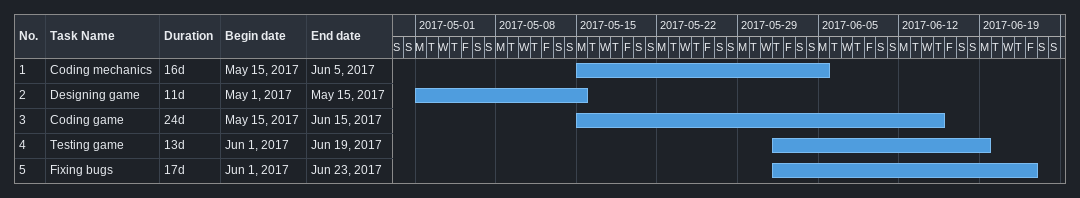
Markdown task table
| ID | Task | Duration | Start | Finish |
|---|---|---|---|---|
| 1 | Coding mechanics | 16d | 2017-05-15 | 2017-06-05 |
| 2 | Designing game | 11d | 2017-05-01 | 2017-05-15 |
| 3 | Coding game | 24d | 2017-05-15 | 2017-06-15 |
| 4 | Testing game | 13d | 2017-06-01 | 2017-06-19 |
| 5 | Fixing bugs | 17d | 2017-06-01 | 2017-06-23 |
